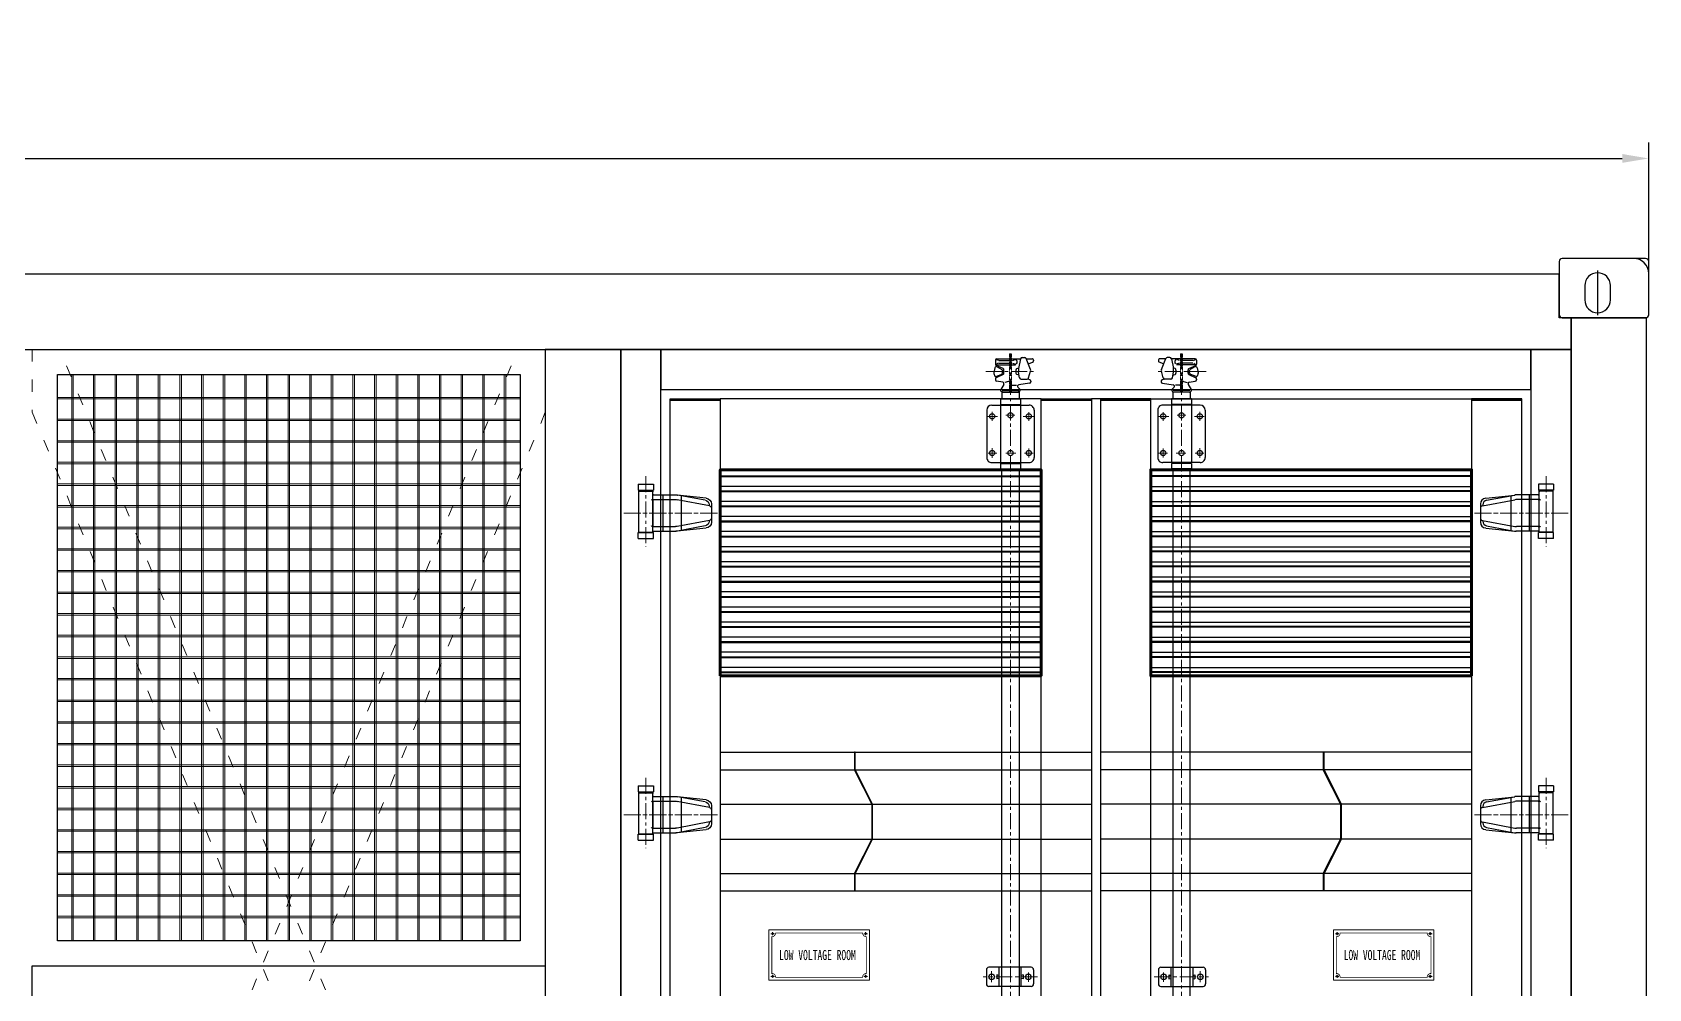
# Model space of a CAD drawing. Extents: x 61367 to 140945, y -1257 to 25588.
# Drawn here: x 77109 to 80323, y 19187 to 21089 of the extents above; entities that cross this region are included whole.
import ezdxf

# ---------------------------------------------------------------- set-up
doc = ezdxf.new("R2010")
doc.units = 0
doc.header["$MEASUREMENT"] = 0
doc.header["$PDMODE"] = 2
doc.header["$PDSIZE"] = 0.2
for name, pattern in [('ACAD_ISO03W100', [30, 12, -18]), ('CENTER', [50.8, 31.75, -6.35, 6.35, -6.35]), ('G', [2, 1.25, -0.25, 0.25, -0.25]), ('HIDDEN', [0.375, 0.25, -0.125])]:
    doc.linetypes.add(name, pattern=pattern)
doc.layers.get('0').update_dxf_attribs({"linetype": 'CONTINUOUS'})
doc.layers.get('DEFPOINTS').update_dxf_attribs({"linetype": 'CONTINUOUS'})
for name, color, linetype, lineweight in [('01', 7, 'CONTINUOUS', 18), ('05', 4, 'G', 18), ('AM_0', 7, 'CONTINUOUS', 30), ('AM_3', 6, 'HIDDEN', 15), ('AM_5', 3, 'CONTINUOUS', 15), ('AM_7', 4, 'CENTER', 15), ('THICK', 7, 'CONTINUOUS', 0), ('主体经', 7, 'CONTINUOUS', 60)]:
    doc.layers.add(name, color=color, linetype=linetype, lineweight=lineweight)
doc.styles.add('FSDBHZ', font='TXT.SHX', dxfattribs={"width": 0.707, "bigfont": 'HZFS.SHX'})
doc.styles.add('仿宋', font='SimSun.ttf', dxfattribs={"width": 0.8})
doc.dimstyles.new('12倍', dxfattribs={"dimscale": 21, "dimtxt": 3.5, "dimasz": 2.5, "dimexe": 1.5, "dimexo": 0, "dimgap": 1, "dimtad": 1, "dimtoh": 1, "dimdsep": 46, "dimtxsty": '仿宋', "dimcen": 2.5, "dimdle": 5, "dimclrd": 4, "dimclre": 4, "dimclrt": 3, "dimadec": 0, "dimazin": 0, "dimtfac": 1, "dimtmove": 0, "dimatfit": 3, "dimfxl": 1, "dimtolj": 1, "dimarcsym": 0})

# ---------------------------------------------------------------- blocks, each defined once
blk = doc.blocks.new('A$Ce09861e0')
at = {"layer": 'AM_0'}
for p, q in [((29.1, 124.3), (59.1, 124.3)), ((29.1, 124.3), (29.1, 112.3)), ((29.1, 112.3), (59.1, 112.3)), ((29.1, 111.3), (59.1, 111.3)), ((30.1, 110.3), (30.1, 31.3)), ((56.8, 100.3), (102.7, 100.3)), ((58.1, 110.3), (58.1, 31.3)), ((58.2, 48.2), (58.2, 99)), ((59.1, 124.3), (59.1, 112.3)), ((59.6, 109.6), (104.3, 109.6)), ((77.6, 38.1), (77.6, 109.2)), ((170.7, 88), (106.1, 100)), ((164.2, 103.3), (106.2, 109.5)), ((162.3, 99), (106.9, 109.3)), ((114.5, 39.5), (114.5, 107.5)), ((169.9, 88.2), (169.9, 89.9)), ((174.5, 55.3), (174.5, 91.8)), ((56.8, 46.8), (102.7, 46.8)), ((59.6, 37.6), (103.6, 37.6)), ((170.7, 59.1), (106.1, 47.1)), ((164.2, 43.9), (106.2, 37.7)), ((162.3, 48.2), (106.9, 37.9)), ((169.9, 57.2), (169.9, 59)), ((29.1, 30.3), (59.1, 30.3)), ((29.1, 29.3), (59.1, 29.3)), ((29.1, 27.8), (59.1, 27.8)), ((29.1, 15.8), (29.1, 27.8)), ((29.1, 15.8), (59.1, 15.8)), ((59.1, 15.8), (59.1, 27.8))]:
    blk.add_line(p, q, dxfattribs=at)
for centre, radius, start, end in [((31.1, 110.3), 1, 90, 180), ((56.8, 99), 1.38, 90, 180), ((57.1, 110.3), 1, 0, 90), ((59.6, 111), 1.38, 180, 270), ((59.6, 99), 1.38, 90, 180), ((102.7, 81.9), 18.5, 79.4792, 90), ((103.6, 91.1), 18.5, 79.4792, 90), ((104.3, 91.1), 18.5, 83.9115, 90), ((160.7, 89.9), 9.23, 0, 79.4792), ((163, 91.8), 11.5, 0, 83.9115), ((169.9, 83.5), 4.62, 0, 79.4792), ((56.8, 48.2), 1.38, 180, 270), ((59.6, 48.2), 1.38, 180, 270), ((59.6, 36.2), 1.38, 90, 180), ((102.7, 65.3), 18.5, 270, 280.5208), ((103.6, 56), 18.5, 270, 280.5208), ((104.3, 56), 18.5, 270, 276.0885), ((160.7, 57.2), 9.23, 280.5208, 0), ((163, 55.3), 11.5, 276.0885, 0), ((169.9, 63.7), 4.62, 280.5208, 0), ((31.1, 31.3), 1, 180, 270), ((57.1, 31.3), 1, 270, 0)]:
    blk.add_arc(centre, radius, start, end, dxfattribs=at)
at = {"layer": 'AM_7'}
for p, q in [((44.1, 0), (44.1, 140.2)), ((0, 73.6), (189.4, 73.6)), ((2.3, 73.6), (191.7, 73.6))]:
    blk.add_line(p, q, dxfattribs=at)
blk = doc.blocks.new('EY56UY56Y54Y5JHRTYHR')
at = {"layer": '01'}
for p, q in [((-27037.9, -55721.6), (-26837.9, -55721.6)), ((-27037.9, -55721.6), (-27037.9, -55821.6)), ((-26837.9, -55721.6), (-26837.9, -55821.6)), ((-27037.9, -55821.6), (-26837.9, -55821.6))]:
    blk.add_line(p, q, dxfattribs=at)
at = {"layer": '01', "const_width": 1.5}
for points in [[(-27031.9, -55735.1, 0.414214), (-27024.4, -55727.6, 0.414214)], [(-26851.4, -55727.6, 0.414214), (-26843.9, -55735.1, 0.414214)], [(-27024.4, -55815.6, 0.414214), (-27031.9, -55808.1, 0.414214)], [(-26843.9, -55808.1, 0.414214), (-26851.4, -55815.6, 0.414214)]]:
    blk.add_lwpolyline(points, format="xyb", dxfattribs=at)
for points in [[(-27025.1, -55727.6), (-26850.7, -55727.6)], [(-27031.9, -55734.4), (-27031.9, -55808.9)], [(-26843.9, -55734.3), (-26843.9, -55808.9)], [(-27025, -55815.6), (-26850.7, -55815.6)]]:
    blk.add_lwpolyline(points, dxfattribs=at)
at = {"layer": '01', "lineweight": 30}
for centre in [(-27030.4, -55729.1), (-26845.4, -55729.1), (-27030.4, -55814.1), (-26845.4, -55814.1)]:
    blk.add_circle(centre, 1.65, dxfattribs=at)
at = {"layer": '05'}
for p, q in [((-27026.7, -55729.1), (-27034, -55729.1)), ((-27030.4, -55726.1), (-27030.4, -55732.1)), ((-26841.7, -55729.1), (-26849, -55729.1)), ((-26845.4, -55726.1), (-26845.4, -55732.1)), ((-27026.7, -55814.1), (-27034, -55814.1)), ((-27030.4, -55811.1), (-27030.4, -55817.1)), ((-26841.7, -55814.1), (-26849, -55814.1)), ((-26845.4, -55811.1), (-26845.4, -55817.1))]:
    blk.add_line(p, q, dxfattribs=at)
at = {"insert": (-27017.4, -55771.6), "char_height": 20, "attachment_point": 4, "style": 'FSDBHZ'}
blk.add_mtext('{\\fSimHei|b0|i0|c134|p49;\\W0.7;LOW VOLTAGE ROOM}', dxfattribs=at)
blk = doc.blocks.new('*D723')
at = {"layer": 'DEFPOINTS', "color": 0, "transparency": 16777216}
for p in [(80323.2, 20838), (68131.2, 20587.6), (80323.2, 20580.1)]:
    blk.add_point(p, dxfattribs=at)
at = {"layer": 'THICK', "color": 4, "linetype": 'Continuous', "lineweight": -2, "transparency": 16777216}
for p, q in [((68131.2, 20587.6), (68131.2, 20869.5)), ((80323.2, 20580.1), (80323.2, 20869.5)), ((68183.7, 20838), (80270.7, 20838))]:
    blk.add_line(p, q, dxfattribs=at)
at = {"layer": 'THICK', "color": 4, "transparency": 16777216}
for points in [[(68183.7, 20846.8), (68183.7, 20829.3), (68131.2, 20838)], [(80270.7, 20846.8), (80270.7, 20829.3), (80323.2, 20838)]]:
    blk.add_solid(points, dxfattribs=at)
at = {"layer": 'THICK', "color": 3, "lineweight": 13, "transparency": 16777216, "insert": (74107.2, 20917.9), "char_height": 73.5, "attachment_point": 5, "style": '仿宋'}
blk.add_mtext('\\A1;{\\Fromans,gbcbig|c134;TOTAL LENGTH\\A1;\\fSimSun|b0|i0|c134|p2; 12192\\H0.7x;\\S+0^ -10;}', dxfattribs=at)

msp = doc.modelspace()

# ---------------------------------------------------------------- linework, layer by layer
msp.add_line((79233.171, 20360.086), (79215.171, 20360.086))
at = {"color": 7, "linetype": 'Continuous'}
for p, q in [((78477.171, 20206.937), (79115.171, 20206.937)), ((78477.171, 20205.392), (79115.171, 20205.392)), ((79115.171, 20185.704), (78477.171, 20185.704)), ((79971.171, 20206.937), (79333.171, 20206.937)), ((79971.171, 20205.392), (79333.171, 20205.392)), ((79333.171, 20185.704), (79971.171, 20185.704)), ((78477.171, 20176.937), (79115.171, 20176.937)), ((78477.171, 20175.392), (79115.171, 20175.392)), ((79115.171, 20155.704), (78477.171, 20155.704)), ((79971.171, 20176.937), (79333.171, 20176.937)), ((79971.171, 20175.392), (79333.171, 20175.392)), ((79333.171, 20155.704), (79971.171, 20155.704)), ((78477.171, 20146.937), (79115.171, 20146.937)), ((78477.171, 20145.392), (79115.171, 20145.392)), ((79115.171, 20125.704), (78477.171, 20125.704)), ((79971.171, 20146.937), (79333.171, 20146.937)), ((79971.171, 20145.392), (79333.171, 20145.392)), ((79333.171, 20125.704), (79971.171, 20125.704)), ((78477.171, 20116.937), (79115.171, 20116.937)), ((78477.171, 20115.392), (79115.171, 20115.392)), ((79115.171, 20095.704), (78477.171, 20095.704)), ((79971.171, 20116.937), (79333.171, 20116.937)), ((79971.171, 20115.392), (79333.171, 20115.392)), ((79333.171, 20095.704), (79971.171, 20095.704)), ((78477.171, 20086.937), (79115.171, 20086.937)), ((78477.171, 20085.392), (79115.171, 20085.392)), ((79115.171, 20065.704), (78477.171, 20065.704)), ((78477.171, 20056.937), (79115.171, 20056.937)), ((78477.171, 20055.392), (79115.171, 20055.392)), ((79971.171, 20086.937), (79333.171, 20086.937)), ((79971.171, 20085.392), (79333.171, 20085.392)), ((79333.171, 20065.704), (79971.171, 20065.704)), ((79971.171, 20056.937), (79333.171, 20056.937)), ((79971.171, 20055.392), (79333.171, 20055.392)), ((79115.171, 20035.704), (78477.171, 20035.704)), ((78477.171, 20026.937), (79115.171, 20026.937)), ((78477.171, 20025.392), (79115.171, 20025.392)), ((79333.171, 20035.704), (79971.171, 20035.704)), ((79971.171, 20026.937), (79333.171, 20026.937)), ((79971.171, 20025.392), (79333.171, 20025.392)), ((79115.171, 20005.704), (78477.171, 20005.704)), ((78477.171, 19996.937), (79115.171, 19996.937)), ((78477.171, 19995.392), (79115.171, 19995.392)), ((79333.171, 20005.704), (79971.171, 20005.704)), ((79971.171, 19996.937), (79333.171, 19996.937)), ((79971.171, 19995.392), (79333.171, 19995.392)), ((79115.171, 19975.704), (78477.171, 19975.704)), ((78477.171, 19966.937), (79115.171, 19966.937)), ((78477.171, 19965.392), (79115.171, 19965.392)), ((79333.171, 19975.704), (79971.171, 19975.704)), ((79971.171, 19966.937), (79333.171, 19966.937)), ((79971.171, 19965.392), (79333.171, 19965.392)), ((79115.171, 19945.704), (78477.171, 19945.704)), ((78477.171, 19936.937), (79115.171, 19936.937)), ((78477.171, 19935.392), (79115.171, 19935.392)), ((79333.171, 19945.704), (79971.171, 19945.704)), ((79971.171, 19936.937), (79333.171, 19936.937)), ((79971.171, 19935.392), (79333.171, 19935.392)), ((79115.171, 19915.704), (78477.171, 19915.704)), ((78477.171, 19906.937), (79115.171, 19906.937)), ((78477.171, 19905.392), (79115.171, 19905.392)), ((79333.171, 19915.704), (79971.171, 19915.704)), ((79971.171, 19906.937), (79333.171, 19906.937)), ((79971.171, 19905.392), (79333.171, 19905.392)), ((79115.171, 19885.704), (78477.171, 19885.704)), ((78477.171, 19876.937), (79115.171, 19876.937)), ((78477.171, 19875.392), (79115.171, 19875.392)), ((79333.171, 19885.704), (79971.171, 19885.704)), ((79971.171, 19876.937), (79333.171, 19876.937)), ((79971.171, 19875.392), (79333.171, 19875.392)), ((79115.171, 19855.704), (78477.171, 19855.704)), ((78477.171, 19846.937), (79115.171, 19846.937)), ((78477.171, 19845.392), (79115.171, 19845.392)), ((79333.171, 19855.704), (79971.171, 19855.704)), ((79971.171, 19846.937), (79333.171, 19846.937)), ((79971.171, 19845.392), (79333.171, 19845.392)), ((79115.171, 19825.704), (78477.171, 19825.704)), ((78477.171, 19816.937), (79115.171, 19816.937)), ((78477.171, 19815.392), (79115.171, 19815.392)), ((79333.171, 19825.704), (79971.171, 19825.704)), ((79971.171, 19816.937), (79333.171, 19816.937)), ((79971.171, 19815.392), (79333.171, 19815.392))]:
    msp.add_line(p, q, dxfattribs=at)
for points in [[(78359.171, 20378.086), (80089.171, 20378.086), (80089.171, 20458.086), (78359.171, 20458.086)], [(77159.171, 20408.086), (78079.171, 20408.086), (78079.171, 19282.086), (77159.171, 19282.086)], [(77109.171, 19232.086), (78129.171, 19232.086), (78129.171, 18006.086), (77109.171, 18006.086)]]:
    msp.add_lwpolyline(points, close=True)
at = {"layer": 'AM_0'}
for p, q in [((80221.671, 20615.086), (80221.671, 20526.086)), ((79077.091, 20442.126), (79082.576, 20442.126)), ((79371.251, 20442.126), (79365.766, 20442.126)), ((79023.11, 20421.596), (79021.016, 20411.348)), ((79021.135, 20409.94), (79022.985, 20405.193)), ((79024.121, 20436.563), (79024.121, 20429.03)), ((79029.825, 20431.075), (79025.359, 20428.312)), ((79039.399, 20419.936), (79025.844, 20426.315)), ((79030.037, 20435.965), (79025.997, 20438.09)), ((79026.21, 20427.674), (79064.062, 20427.674)), ((79026.653, 20439.526), (79074.112, 20439.526)), ((79027.476, 20423.635), (79036.718, 20418.479)), ((79031.313, 20436.39), (79056.194, 20436.39)), ((79031.313, 20430.863), (79056.194, 20430.863)), ((79038.239, 20411.279), (79038.286, 20416.029)), ((79041.121, 20411.03), (79041.121, 20417.222)), ((79057.895, 20436.39), (79063.637, 20438.303)), ((79058.108, 20430.863), (79064.488, 20428.737)), ((79065.122, 20417.116), (79065.122, 20411.144)), ((79066.98, 20419.891), (79070.55, 20421.359)), ((79072.194, 20401.619), (79070.243, 20413.004)), ((79074.147, 20439.703), (79070.329, 20420.232)), ((79094.005, 20418.199), (79085.369, 20440.221)), ((79085.642, 20439.526), (79097.122, 20439.526)), ((79089.679, 20429.23), (79098.264, 20432.761)), ((79090.244, 20401.301), (79094.158, 20415)), ((79100.122, 20436.526), (79100.122, 20435.536)), ((79348.22, 20436.526), (79348.22, 20435.536)), ((79358.662, 20429.23), (79350.078, 20432.761)), ((79362.7, 20439.526), (79351.22, 20439.526)), ((79358.098, 20401.301), (79354.184, 20415)), ((79354.337, 20418.199), (79362.973, 20440.221)), ((79374.195, 20439.703), (79378.013, 20420.232)), ((79421.689, 20439.526), (79374.23, 20439.526)), ((79376.147, 20401.619), (79378.099, 20413.004)), ((79381.362, 20419.891), (79377.792, 20421.359)), ((79383.22, 20417.116), (79383.22, 20411.144)), ((79390.234, 20430.863), (79383.854, 20428.737)), ((79422.132, 20427.674), (79384.279, 20427.674)), ((79390.446, 20436.39), (79384.705, 20438.303)), ((79417.028, 20436.39), (79392.148, 20436.39)), ((79417.028, 20430.863), (79392.148, 20430.863)), ((79407.22, 20411.03), (79407.22, 20417.222)), ((79408.943, 20419.936), (79422.498, 20426.315)), ((79410.103, 20411.279), (79410.056, 20416.029)), ((79420.866, 20423.635), (79411.623, 20418.479)), ((79418.304, 20435.965), (79422.345, 20438.09)), ((79418.517, 20431.075), (79422.983, 20428.312)), ((79424.221, 20436.563), (79424.221, 20429.03)), ((79425.232, 20421.596), (79427.326, 20411.348)), ((79427.206, 20409.94), (79425.357, 20405.193)), ((79024.121, 20399.222), (79024.121, 20397.689)), ((79024.887, 20404.325), (79035.828, 20408.232)), ((79039.399, 20408.315), (79025.844, 20401.936)), ((79038.652, 20392.832), (79026.653, 20394.726)), ((79040.731, 20388.283), (79034.771, 20378.704)), ((79050.332, 20394.092), (79043.121, 20392.126)), ((79054.122, 20391.198), (79054.122, 20390.125)), ((79057.122, 20387.125), (79066.353, 20387.125)), ((79071.341, 20406.596), (79066.991, 20408.365)), ((79072.636, 20378.821), (79068.941, 20382.904)), ((79092.025, 20390.774), (79070.763, 20387.891)), ((79075.151, 20399.126), (79087.359, 20399.126)), ((79092.752, 20397.886), (79089.631, 20399.156)), ((79094.622, 20395.107), (79094.622, 20393.746)), ((79353.72, 20395.107), (79353.72, 20393.746)), ((79355.589, 20397.886), (79358.711, 20399.156)), ((79356.317, 20390.774), (79377.579, 20387.891)), ((79373.191, 20399.126), (79360.983, 20399.126)), ((79375.706, 20378.821), (79379.401, 20382.904)), ((79377.001, 20406.596), (79381.35, 20408.365)), ((79391.22, 20387.125), (79381.989, 20387.125)), ((79394.22, 20391.198), (79394.22, 20390.125)), ((79398.01, 20394.092), (79405.22, 20392.126)), ((79407.611, 20388.283), (79413.571, 20378.704)), ((79408.943, 20408.315), (79422.498, 20401.936)), ((79409.69, 20392.832), (79421.689, 20394.726)), ((79423.455, 20404.325), (79412.514, 20408.232)), ((79424.221, 20399.222), (79424.221, 20397.689)), ((79017.171, 20347.326), (79091.171, 20347.326)), ((79034.171, 20359.826), (79074.171, 20359.826)), ((79034.171, 20359.826), (79034.171, 20348.826)), ((79034.171, 20348.826), (79074.171, 20348.826)), ((79034.171, 20347.326), (79034.171, 20233.026)), ((79038.121, 20373.125), (79035.765, 20374.552)), ((79037.121, 20373.125), (79071.122, 20373.125)), ((79037.171, 20373.126), (79037.171, 20359.826)), ((79037.171, 20348.826), (79037.171, 20347.326)), ((79037.39, 20376.125), (79070.731, 20376.125)), ((79071.966, 20374.242), (79070.122, 20373.126)), ((79071.171, 20373.126), (79071.171, 20359.826)), ((79071.171, 20348.826), (79071.171, 20347.326)), ((79074.171, 20359.826), (79074.171, 20348.826)), ((79074.171, 20347.326), (79074.171, 20233.026)), ((79431.171, 20347.326), (79357.171, 20347.326)), ((79414.171, 20359.826), (79374.171, 20359.826)), ((79374.171, 20359.826), (79374.171, 20348.826)), ((79414.171, 20348.826), (79374.171, 20348.826)), ((79374.171, 20347.326), (79374.171, 20233.026)), ((79376.376, 20374.242), (79378.22, 20373.126)), ((79377.171, 20373.126), (79377.171, 20359.826)), ((79377.171, 20348.826), (79377.171, 20347.326)), ((79411.221, 20373.125), (79377.22, 20373.125)), ((79410.951, 20376.125), (79377.611, 20376.125)), ((79410.221, 20373.125), (79412.577, 20374.552)), ((79411.171, 20373.126), (79411.171, 20359.826)), ((79411.171, 20348.826), (79411.171, 20347.326)), ((79414.171, 20359.826), (79414.171, 20348.826)), ((79414.171, 20347.326), (79414.171, 20233.026)), ((79007.171, 20337.326), (79007.171, 20243.026)), ((79101.171, 20337.326), (79101.171, 20243.026)), ((79347.171, 20337.326), (79347.171, 20243.026)), ((79441.171, 20337.326), (79441.171, 20243.026)), ((78477.171, 20218.886), (79115.171, 20218.886)), ((79017.171, 20233.026), (79091.171, 20233.026)), ((79034.171, 20231.526), (79074.171, 20231.526)), ((79034.171, 20231.526), (79074.171, 20231.526)), ((79034.171, 20231.526), (79034.171, 20220.526)), ((79034.171, 20220.526), (79074.171, 20220.526)), ((79037.171, 20233.026), (79037.171, 20231.526)), ((79071.171, 20233.026), (79071.171, 20231.526)), ((79074.171, 20231.526), (79074.171, 20220.526)), ((79971.171, 20218.886), (79333.171, 20218.886)), ((79431.171, 20233.026), (79357.171, 20233.026)), ((79414.171, 20231.526), (79374.171, 20231.526)), ((79414.171, 20231.526), (79374.171, 20231.526)), ((79374.171, 20231.526), (79374.171, 20220.526)), ((79414.171, 20220.526), (79374.171, 20220.526)), ((79377.171, 20233.026), (79377.171, 20231.526)), ((79411.171, 20233.026), (79411.171, 20231.526)), ((79414.171, 20231.526), (79414.171, 20220.526)), ((78477.171, 19657.245), (79215.171, 19657.245)), ((78745.472, 19656.886), (78743.972, 19656.886)), ((78743.972, 19656.886), (78743.972, 19621.527)), ((78745.472, 19621.886), (78745.472, 19656.886)), ((79971.171, 19657.245), (79233.171, 19657.245)), ((79677.706, 19656.886), (79676.206, 19656.886)), ((79676.206, 19656.886), (79676.206, 19621.527)), ((79677.706, 19621.886), (79677.706, 19656.886)), ((78477.171, 19621.886), (79215.171, 19621.886)), ((78743.972, 19621.527), (78778.472, 19553.527)), ((78779.972, 19553.886), (78745.472, 19621.886)), ((79971.171, 19621.886), (79233.171, 19621.886)), ((79676.206, 19621.527), (79710.706, 19553.527)), ((79712.206, 19553.886), (79677.706, 19621.886)), ((78477.171, 19553.886), (79215.171, 19553.886)), ((78778.472, 19553.527), (78778.472, 19484.245)), ((78779.972, 19483.886), (78779.972, 19553.886)), ((79971.171, 19553.886), (79233.171, 19553.886)), ((79710.706, 19553.527), (79710.706, 19484.245)), ((79712.206, 19483.886), (79712.206, 19553.886)), ((78477.171, 19483.886), (79215.171, 19483.886)), ((78778.472, 19484.245), (78743.972, 19416.245)), ((78745.472, 19415.886), (78779.972, 19483.886)), ((79971.171, 19483.886), (79233.171, 19483.886)), ((79710.706, 19484.245), (79676.206, 19416.245)), ((79677.706, 19415.886), (79712.206, 19483.886)), ((78477.171, 19415.886), (79215.171, 19415.886)), ((78743.972, 19416.245), (78743.972, 19380.886)), ((78745.472, 19380.886), (78745.472, 19415.886)), ((79971.171, 19415.886), (79233.171, 19415.886)), ((79676.206, 19416.245), (79676.206, 19380.886)), ((79677.706, 19380.886), (79677.706, 19415.886)), ((78477.171, 19380.886), (79215.171, 19380.886)), ((79971.171, 19380.886), (79233.171, 19380.886)), ((79006.171, 19224.081), (79006.171, 19196.081)), ((79095.171, 19229.081), (79011.171, 19229.081)), ((79031.271, 19229.081), (79031.271, 19191.081)), ((79075.071, 19229.081), (79075.071, 19191.081)), ((79100.171, 19224.081), (79100.171, 19196.081)), ((79348.171, 19224.081), (79348.171, 19196.081)), ((79353.171, 19229.081), (79437.171, 19229.081)), ((79373.271, 19229.081), (79373.271, 19191.081)), ((79417.071, 19229.081), (79417.071, 19191.081)), ((79442.171, 19224.081), (79442.171, 19196.081)), ((79095.171, 19191.081), (79011.171, 19191.081)), ((79027.271, 19214.081), (79027.271, 19206.081)), ((79031.271, 19213.009), (79027.271, 19214.081)), ((79031.271, 19207.153), (79027.271, 19206.081)), ((79079.071, 19214.081), (79075.071, 19213.009)), ((79079.071, 19206.081), (79075.071, 19207.153)), ((79079.071, 19214.081), (79079.071, 19206.081)), ((79353.171, 19191.081), (79437.171, 19191.081)), ((79369.271, 19214.081), (79369.271, 19206.081)), ((79369.271, 19214.081), (79373.271, 19213.009)), ((79369.271, 19206.081), (79373.271, 19207.153)), ((79417.071, 19213.009), (79421.071, 19214.081)), ((79417.071, 19207.153), (79421.071, 19206.081)), ((79421.071, 19214.081), (79421.071, 19206.081))]:
    msp.add_line(p, q, dxfattribs=at)
for points in [[(80317.171, 20521.086, 0.41421356), (80323.171, 20527.086), (80323.171, 20633.086, 0.41421356), (80317.171, 20639.086), (80151.171, 20639.086, 0.41421356), (80145.171, 20633.086), (80145.171, 20527.086, 0.41421356), (80151.171, 20521.086)], [(80247.171, 20585.086, 1), (80196.171, 20585.086), (80196.171, 20556.586, 1), (80247.171, 20556.586)]]:
    msp.add_lwpolyline(points, format="xyb", close=True, dxfattribs=at)
for points in [[(78477.171, 20357.086), (78377.171, 20357.086), (78377.171, 20360.086), (78477.171, 20360.086)], [(78477.171, 18108.086), (78377.171, 18108.086), (78377.171, 20357.086), (78477.171, 20357.086)], [(79115.171, 20360.086), (78477.171, 20360.086), (78477.171, 20218.886), (79115.171, 20218.886)], [(79215.171, 20357.086), (79115.171, 20357.086), (79115.171, 20360.086), (79215.171, 20360.086)], [(79215.171, 20357.086), (79115.171, 20357.086), (79115.171, 20360.086), (79215.171, 20360.086)], [(79215.171, 18108.086), (79115.171, 18108.086), (79115.171, 20357.086), (79215.171, 20357.086)], [(79233.171, 20357.086), (79333.171, 20357.086), (79333.171, 20360.086), (79233.171, 20360.086)], [(79233.171, 20357.086), (79333.171, 20357.086), (79333.171, 20360.086), (79233.171, 20360.086)], [(79233.171, 18108.086), (79333.171, 18108.086), (79333.171, 20357.086), (79233.171, 20357.086)], [(79333.171, 20360.086), (79971.171, 20360.086), (79971.171, 20218.886), (79333.171, 20218.886)], [(79971.171, 20357.086), (80071.171, 20357.086), (80071.171, 20360.086), (79971.171, 20360.086)], [(79971.171, 18108.086), (80071.171, 18108.086), (80071.171, 20357.086), (79971.171, 20357.086)], [(79037.171, 20220.526), (79071.171, 20220.526), (79071.171, 18252.426), (79037.171, 18252.426)], [(79411.171, 20220.526), (79377.171, 20220.526), (79377.171, 18252.426), (79411.171, 18252.426)]]:
    msp.add_lwpolyline(points, close=True, dxfattribs=at)
for centre, radius in [((79017.671, 20325.026), 5.25), ((79054.171, 20327.026), 5.25), ((79090.671, 20325.026), 5.25), ((79357.671, 20325.026), 5.25), ((79394.171, 20327.026), 5.25), ((79430.671, 20325.026), 5.25), ((79017.671, 20252.026), 5.25), ((79054.171, 20252.026), 5.25), ((79090.671, 20252.026), 5.25), ((79357.671, 20252.026), 5.25), ((79394.171, 20252.026), 5.25), ((79430.671, 20252.026), 5.25), ((79016.671, 19210.081), 5.5), ((79089.671, 19210.081), 5.5), ((79358.671, 19210.081), 5.5), ((79431.671, 19210.081), 5.5)]:
    msp.add_circle(centre, radius, dxfattribs=at)
for centre, radius, start, end in [((80293.171, 20609.086), 30, 0, 90), ((79077.091, 20439.126), 3, 90.00008, 168.9065), ((79082.576, 20439.126), 3, 21.41293, 90.00008), ((79365.766, 20439.126), 3, 89.99992, 158.58707), ((79371.251, 20439.126), 3, 11.0935, 89.99992), ((79023.465, 20410.847), 2.5, 168.449023, 201.282296), ((79026.049, 20420.995), 3, 61.60685, 168.4494), ((79027.121, 20436.563), 3, 98.97256, 180.0002), ((79027.121, 20429.03), 3, 180.0001, 244.7988), ((79034.946, 20411.408), 3.295, 285.519163, 357.766973), ((79035.292, 20415.839), 3, 3.632963, 61.60685), ((79038.121, 20417.222), 3, 0, 64.79884), ((79038.121, 20411.03), 3, 295.201, 0), ((79068.122, 20417.116), 3, 112.3639, 180.0002), ((79068.122, 20411.144), 3, 180.0001, 247.8644), ((79060.66, 20433.414), 6.805, 325.657813, 42.135546), ((79089.955, 20416.383), 20, 168.9064, 189.7274), ((79089.35, 20416.374), 5, 344.054535, 21.413092), ((79097.122, 20436.526), 3, 0, 90.00008), ((79097.122, 20435.536), 3, 292.3635, 0), ((79351.22, 20436.526), 3, 89.99992, 180), ((79351.22, 20435.536), 3, 180, 247.6365), ((79358.992, 20416.374), 5, 158.586908, 195.945465), ((79358.386, 20416.383), 20, 350.2726, 11.0936), ((79387.682, 20433.414), 6.805, 137.864454, 214.342187), ((79380.22, 20411.144), 3, 292.1356, 359.9999), ((79380.22, 20417.116), 3, 359.9998, 67.6361), ((79410.221, 20417.222), 3, 115.20116, 180), ((79410.221, 20411.03), 3, 180, 244.799), ((79413.05, 20415.839), 3, 118.39315, 176.367037), ((79413.395, 20411.408), 3.295, 182.233027, 254.480837), ((79422.292, 20420.995), 3, 11.5506, 118.39315), ((79421.221, 20436.563), 3, 359.9998, 81.02744), ((79421.221, 20429.03), 3, 295.2012, 359.9999), ((79424.877, 20410.847), 2.5, 338.717704, 11.550977), ((79024.382, 20405.737), 1.5, 201.282296, 289.654588), ((79027.121, 20399.222), 3, 115.2013, 180.0002), ((79027.121, 20397.689), 3, 180.0001, 261.0275), ((79037.319, 20377.119), 3, 148.1137, 238.8013), ((79038.184, 20389.868), 3, 328.1136, 81.0274), ((79051.122, 20391.198), 3, 0, 105.2552), ((79057.122, 20390.125), 3, 180.0001, 269.9999), ((79071.166, 20384.917), 3, 97.7219, 222.1418), ((79070.412, 20376.808), 3, 301.1988, 42.1417), ((79075.151, 20402.126), 3, 189.7276, 269.9999), ((79087.359, 20402.126), 3, 269.9999, 344.0544), ((79091.622, 20393.746), 3, 277.7217, 0), ((79091.622, 20395.107), 3, 0, 67.8647), ((79356.72, 20395.107), 3, 112.1353, 180), ((79356.72, 20393.746), 3, 180, 262.2783), ((79360.983, 20402.126), 3, 195.9456, 270.0001), ((79373.191, 20402.126), 3, 270.0001, 350.2724), ((79377.93, 20376.808), 3, 137.8583, 238.8012), ((79377.176, 20384.917), 3, 317.8582, 82.2781), ((79391.22, 20390.125), 3, 270.0001, 359.9999), ((79397.22, 20391.198), 3, 74.7448, 180), ((79410.158, 20389.868), 3, 98.9726, 211.8864), ((79411.023, 20377.119), 3, 301.1987, 31.8863), ((79421.221, 20397.689), 3, 278.9725, 359.9999), ((79421.221, 20399.222), 3, 359.9998, 64.7987), ((79423.96, 20405.737), 1.5, 250.345412, 338.717704), ((79017.171, 20337.326), 10, 90.0001, 179.9999), ((79091.171, 20337.326), 10, 0, 90.0002), ((79357.171, 20337.326), 10, 89.9998, 180), ((79431.171, 20337.326), 10, 0.0001, 89.9999), ((79017.171, 20243.026), 10, 179.9998, 270.00002), ((79091.171, 20243.026), 10, 269.99992, 0), ((79357.171, 20243.026), 10, 180, 270.00008), ((79431.171, 20243.026), 10, 269.99998, 0.0002), ((79011.171, 19224.081), 5, 89.99992, 180), ((79095.171, 19224.081), 5, 359.9999, 89.99992), ((79353.171, 19224.081), 5, 90.00008, 180.0001), ((79437.171, 19224.081), 5, 0, 90.00008), ((79011.171, 19196.081), 5, 180, 270.0001), ((79095.171, 19196.081), 5, 270.0001, 359.9999), ((79353.171, 19196.081), 5, 180.0001, 269.9999), ((79437.171, 19196.081), 5, 269.9999, 0)]:
    msp.add_arc(centre, radius, start, end, dxfattribs=at)
for p in [(79054.122, 20373.125), (79394.22, 20373.125), (79071.171, 20220.526), (79377.171, 20220.526)]:
    msp.add_point(p, dxfattribs=at)
at = {"layer": 'AM_3'}
for p, q in [((79052.171, 20449.126), (79056.171, 20449.126)), ((79052.171, 20449.126), (79052.171, 20374.363)), ((79396.171, 20449.126), (79392.171, 20449.126)), ((79396.171, 20449.126), (79396.171, 20374.363))]:
    msp.add_line(p, q, dxfattribs=at)
for points in [[(79056.171, 20449.126), (79056.171, 20374.017)], [(79392.171, 20449.126), (79392.171, 20374.017)]]:
    msp.add_lwpolyline(points, dxfattribs=at)
at = {"layer": 'AM_7'}
for p, q in [((79054.171, 17980.126), (79054.171, 20459.126)), ((79394.171, 17980.126), (79394.171, 20459.126)), ((79004.964, 20414.126), (79102.731, 20414.126)), ((79443.378, 20414.126), (79345.611, 20414.126)), ((79008.871, 20325.026), (79028.19, 20325.026)), ((79017.671, 20334.239), (79017.671, 20315.919)), ((79045.178, 20327.026), (79062.831, 20327.026)), ((79079.153, 20325.026), (79101.171, 20325.026)), ((79090.671, 20333.572), (79090.671, 20316.252)), ((79369.189, 20325.026), (79347.171, 20325.026)), ((79357.671, 20333.572), (79357.671, 20316.252)), ((79403.164, 20327.026), (79385.511, 20327.026)), ((79439.471, 20325.026), (79420.152, 20325.026)), ((79430.671, 20334.239), (79430.671, 20315.919)), ((79009.537, 20252.026), (79027.191, 20252.026)), ((79017.671, 20261.625), (79017.671, 20242.306)), ((79045.178, 20252.026), (79064.83, 20252.026)), ((79081.817, 20252.026), (79099.138, 20252.026)), ((79090.671, 20260.959), (79090.671, 20242.972)), ((79366.525, 20252.026), (79349.204, 20252.026)), ((79357.671, 20260.959), (79357.671, 20242.972)), ((79403.164, 20252.026), (79383.512, 20252.026)), ((79438.805, 20252.026), (79421.151, 20252.026)), ((79430.671, 20261.625), (79430.671, 20242.306)), ((79016.671, 19221.331), (79016.671, 19199.581)), ((79431.671, 19221.331), (79431.671, 19199.581)), ((79108.171, 19210.081), (79000.171, 19210.081)), ((79089.671, 19219.081), (79089.671, 19200.081)), ((79340.171, 19210.081), (79448.171, 19210.081)), ((79358.671, 19219.081), (79358.671, 19200.081))]:
    msp.add_line(p, q, dxfattribs=at)
at = {"layer": 'THICK', "color": 0}
for p, q in [((77187.671, 20408.086), (77187.671, 19282.086)), ((77190.671, 20408.086), (77190.671, 19282.086)), ((77230.671, 20408.086), (77230.671, 19282.086)), ((77233.671, 20408.086), (77233.671, 19282.086)), ((77273.671, 20408.086), (77273.671, 19282.086)), ((77276.671, 20408.086), (77276.671, 19282.086)), ((77316.671, 20408.086), (77316.671, 19282.086)), ((77319.671, 20408.086), (77319.671, 19282.086)), ((77359.671, 20408.086), (77359.671, 19282.086)), ((77362.671, 20408.086), (77362.671, 19282.086)), ((77402.671, 20408.086), (77402.671, 19282.086)), ((77405.671, 20408.086), (77405.671, 19282.086)), ((77445.671, 20408.086), (77445.671, 19282.086)), ((77448.671, 20408.086), (77448.671, 19282.086)), ((77488.671, 20408.086), (77488.671, 19282.086)), ((77491.671, 20408.086), (77491.671, 19282.086)), ((77531.671, 20408.086), (77531.671, 19282.086)), ((77534.671, 20408.086), (77534.671, 19282.086)), ((77574.671, 20408.086), (77574.671, 19282.086)), ((77577.671, 20408.086), (77577.671, 19282.086)), ((77617.671, 20408.086), (77617.671, 19282.086)), ((77620.671, 20408.086), (77620.671, 19282.086)), ((77660.671, 20408.086), (77660.671, 19282.086)), ((77663.671, 20408.086), (77663.671, 19282.086)), ((77703.671, 20408.086), (77703.671, 19282.086)), ((77706.671, 20408.086), (77706.671, 19282.086)), ((77746.671, 20408.086), (77746.671, 19282.086)), ((77749.671, 20408.086), (77749.671, 19282.086)), ((77789.671, 20408.086), (77789.671, 19282.086)), ((77792.671, 20408.086), (77792.671, 19282.086)), ((77832.671, 20408.086), (77832.671, 19282.086)), ((77835.671, 20408.086), (77835.671, 19282.086)), ((77875.671, 20408.086), (77875.671, 19282.086)), ((77878.671, 20408.086), (77878.671, 19282.086)), ((77918.671, 20408.086), (77918.671, 19282.086)), ((77921.671, 20408.086), (77921.671, 19282.086)), ((77961.671, 20408.086), (77961.671, 19282.086)), ((77964.671, 20408.086), (77964.671, 19282.086)), ((78004.671, 20408.086), (78004.671, 19282.086)), ((78007.671, 20408.086), (78007.671, 19282.086)), ((78047.671, 20408.086), (78047.671, 19282.086)), ((78050.671, 20408.086), (78050.671, 19282.086)), ((78079.171, 20362.586), (77159.171, 20362.586)), ((78079.171, 20359.586), (77159.171, 20359.586)), ((78079.171, 20319.586), (77159.171, 20319.586)), ((78079.171, 20316.586), (77159.171, 20316.586)), ((78079.171, 20276.586), (77159.171, 20276.586)), ((78079.171, 20273.586), (77159.171, 20273.586)), ((78079.171, 20233.586), (77159.171, 20233.586)), ((78079.171, 20230.586), (77159.171, 20230.586)), ((78079.171, 20190.586), (77159.171, 20190.586)), ((78079.171, 20187.586), (77159.171, 20187.586)), ((78079.171, 20147.586), (77159.171, 20147.586)), ((78079.171, 20144.586), (77159.171, 20144.586)), ((78079.171, 20104.586), (77159.171, 20104.586)), ((78079.171, 20101.586), (77159.171, 20101.586)), ((78079.171, 20061.586), (77159.171, 20061.586)), ((78079.171, 20058.586), (77159.171, 20058.586)), ((78079.171, 20018.586), (77159.171, 20018.586)), ((78079.171, 20015.586), (77159.171, 20015.586)), ((78079.171, 19975.586), (77159.171, 19975.586)), ((78079.171, 19972.586), (77159.171, 19972.586)), ((78079.171, 19932.586), (77159.171, 19932.586)), ((78079.171, 19929.586), (77159.171, 19929.586)), ((78079.171, 19889.586), (77159.171, 19889.586)), ((78079.171, 19886.586), (77159.171, 19886.586)), ((78079.171, 19846.586), (77159.171, 19846.586)), ((78079.171, 19843.586), (77159.171, 19843.586)), ((78079.171, 19803.586), (77159.171, 19803.586)), ((78079.171, 19800.586), (77159.171, 19800.586)), ((78079.171, 19760.586), (77159.171, 19760.586)), ((78079.171, 19757.586), (77159.171, 19757.586)), ((78079.171, 19717.586), (77159.171, 19717.586)), ((78079.171, 19714.586), (77159.171, 19714.586)), ((78079.171, 19674.586), (77159.171, 19674.586)), ((78079.171, 19671.586), (77159.171, 19671.586)), ((78079.171, 19631.586), (77159.171, 19631.586)), ((78079.171, 19628.586), (77159.171, 19628.586)), ((78079.171, 19588.586), (77159.171, 19588.586)), ((78079.171, 19585.586), (77159.171, 19585.586)), ((78079.171, 19545.586), (77159.171, 19545.586)), ((78079.171, 19542.586), (77159.171, 19542.586)), ((78079.171, 19502.586), (77159.171, 19502.586)), ((78079.171, 19499.586), (77159.171, 19499.586)), ((78079.171, 19459.586), (77159.171, 19459.586)), ((78079.171, 19456.586), (77159.171, 19456.586)), ((78079.171, 19416.586), (77159.171, 19416.586)), ((78079.171, 19413.586), (77159.171, 19413.586)), ((78079.171, 19373.586), (77159.171, 19373.586)), ((78079.171, 19370.586), (77159.171, 19370.586)), ((78079.171, 19330.586), (77159.171, 19330.586)), ((78079.171, 19327.586), (77159.171, 19327.586))]:
    msp.add_line(p, q, dxfattribs=at)
at = {"layer": 'THICK', "lineweight": -3}
for points in [[(80169.171, 20458.086), (80169.171, 20521.086), (80145.171, 20521.086), (80145.171, 20608.086), (68309.171, 20608.086), (68309.171, 20521.086), (68285.171, 20521.086), (68285.171, 20458.086)], [(80319.171, 20521.086), (80169.171, 20521.086), (80169.171, 17861.086), (80319.171, 17861.086)], [(78129.171, 18006.086), (78279.171, 18006.086), (78279.171, 20458.086), (78129.171, 20458.086)], [(78279.171, 18006.086), (78359.171, 18006.086), (78359.171, 20458.086), (78279.171, 20458.086)], [(80089.171, 18006.086), (80169.171, 18006.086), (80169.171, 20458.086), (80089.171, 20458.086)]]:
    msp.add_lwpolyline(points, close=True, dxfattribs=at)
at = {"layer": 'THICK', "color": 1, "linetype": 'ACAD_ISO03W100', "ltscale": 2}
for points in [[(77163.724, 20458.086), (77109.171, 20458.086), (77109.171, 20333.072), (78074.618, 18006.086), (78129.171, 18006.086), (78129.171, 18131.1), (77163.724, 20458.086)], [(78074.618, 20458.086), (78129.171, 20458.086), (78129.171, 20333.072), (77163.724, 18006.086), (77109.171, 18006.086), (77109.171, 18131.1), (78074.618, 20458.086)]]:
    msp.add_lwpolyline(points, dxfattribs=at)
at = {"layer": '主体经'}
for points in [[(78477.171, 19808.886), (79115.171, 19808.886), (79115.171, 20218.886), (78477.171, 20218.886)], [(79971.171, 19808.886), (79333.171, 19808.886), (79333.171, 20218.886), (79971.171, 20218.886)]]:
    msp.add_lwpolyline(points, close=True, dxfattribs=at)

# ---------------------------------------------------------------- block references
at = {"lineweight": -3}
for p in [(105611.538, 75024.998), (106734.103, 75024.998)]:
    msp.add_blockref('EY56UY56Y54Y5JHRTYHR', p, dxfattribs=at)
at = {"layer": 'AM_5', "xscale": -1, "rotation": 180}
for p in [(78285.054, 20206.158), (78285.054, 19606.158)]:
    msp.add_blockref('A$Ce09861e0', p, dxfattribs=at)
at = {"layer": 'AM_5', "rotation": 180}
for p in [(80163.288, 20206.158), (80163.288, 19606.158)]:
    msp.add_blockref('A$Ce09861e0', p, dxfattribs=at)

# ---------------------------------------------------------------- dimensions: what is measured, and where the dimension line sits
at = {"layer": 'THICK', "color": 4, "lineweight": 13}
dim = msp.add_linear_dim(base=(80323.171, 20838.019), p1=(68131.171, 20587.611), p2=(80323.171, 20580.086), text='{\\Fromans,gbcbig|c134;TOTAL LENGTH\\A1;\\fSimSun|b0|i0|c134|p2; <>\\H0.7x;\\S+0^ -10;}', dimstyle='12倍', dxfattribs=at)
dim.commit()
dim.dimension.update_dxf_attribs({"geometry": '*D723', "text_midpoint": (74107.171, 20838.019), "dimtype": 160})

doc.saveas('drawing.dxf')
